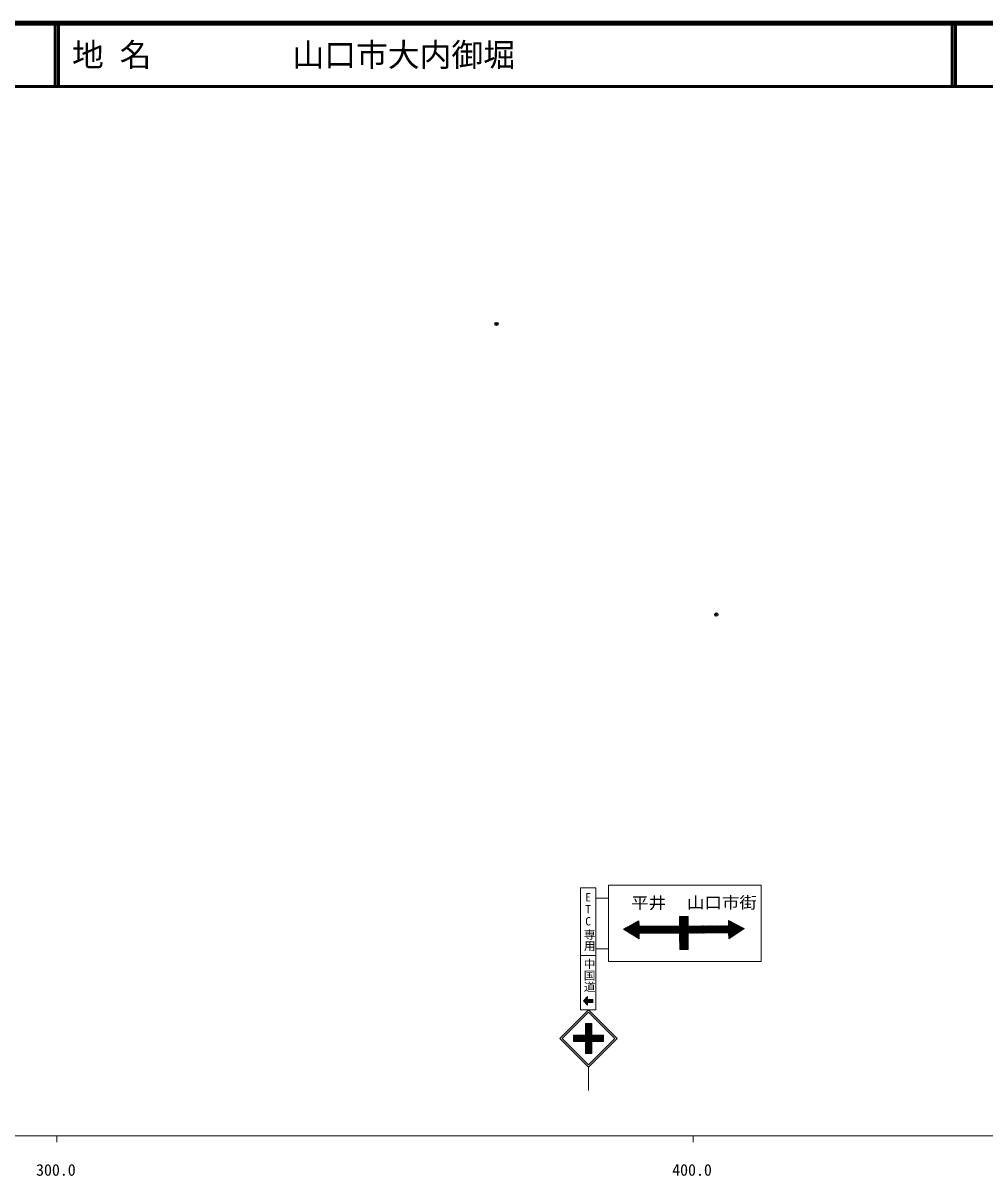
# Model space of a CAD drawing. Units: millimetres, scale not verified. Extents: x 40000 to 680000, y 20000 to 380000.
# Drawn here: x 362687 to 513888, y 198715 to 380000 of the extents above; entities that cross this region are included whole.
import ezdxf
from ezdxf.enums import TextEntityAlignment as Align

# ---------------------------------------------------------------- set-up
doc = ezdxf.new("R2010")
doc.units = ezdxf.units.MM
doc.header["$LTSCALE"] = 1000
doc.header["$PDMODE"] = 32
doc.header["$PDSIZE"] = 500
for name, color, linetype, lineweight in [('M-BGD', 7, 'Continuous', 13), ('M-STR-STRC', 7, 'Continuous', 13), ('M-TTL', 2, 'Continuous', 140), ('M-TTL-BAND', 7, 'Continuous', 13), ('M-TTL-LINE', 7, 'Continuous', 50)]:
    doc.layers.add(name, color=color, linetype=linetype, lineweight=lineweight)
doc.layers.add('M-OTRS', color=6, linetype='Continuous')
doc.layers.add('M-TTL-TXT', color=7, linetype='Continuous')
doc.styles.add('@ＭＳ ゴシック', font='')
doc.styles.add('ＭＳ ゴシック', font='')
doc.styles.get('@ＭＳ ゴシック').set_extended_font_data('@MS Gothic')
doc.styles.get('ＭＳ ゴシック').set_extended_font_data('MS Gothic')

msp = doc.modelspace()

# ---------------------------------------------------------------- linework, layer by layer
at = {"layer": 'M-BGD'}
for p, q in [((450338, 244024), (450338, 224844)), ((450338, 244024), (452709, 244024)), ((452709, 244024), (452709, 243713)), ((452709, 243713), (452709, 224844)), ((450338, 233396), (452709, 233396)), ((450338, 224844), (452709, 224844))]:
    msp.add_line(p, q, dxfattribs=at)
at = {"layer": 'M-OTRS'}
for p in [(437112, 332681), (471654, 286992)]:
    msp.add_point(p, dxfattribs=at)
at = {"layer": 'M-STR-STRC'}
for p, q in [((454709, 232413), (454709, 244413)), ((454709, 244413), (478709, 244413)), ((478709, 232413), (478709, 244413)), ((454709, 242414), (452709, 242414)), ((454709, 242414), (454709, 242414)), ((464829, 236899), (467243, 239312)), ((465875, 238007), (465875, 239507)), ((465875, 239507), (467243, 239507)), ((465875, 239500), (465882, 239507)), ((465875, 239358), (466024, 239507)), ((465875, 239217), (466165, 239507)), ((465875, 239076), (466306, 239507)), ((465875, 238934), (466448, 239507)), ((465875, 238793), (466589, 239507)), ((465875, 238651), (466731, 239507)), ((465875, 238510), (466872, 239507)), ((465875, 238368), (467013, 239507)), ((465875, 238227), (467155, 239507)), ((465875, 238086), (467243, 239453)), ((467243, 238025), (465875, 239393)), ((467243, 238167), (465902, 239507)), ((467243, 238308), (466043, 239507)), ((467243, 238450), (466185, 239507)), ((467243, 238591), (466326, 239507)), ((467243, 238732), (466468, 239507)), ((467243, 238874), (466609, 239507)), ((467243, 239015), (466751, 239507)), ((467243, 239157), (466892, 239507)), ((467243, 239298), (467033, 239507)), ((467243, 239440), (467175, 239507)), ((467243, 238011), (467243, 239507)), ((457194, 237467), (457103, 237558)), ((457109, 237522), (457194, 237608)), ((457195, 237467), (457502, 237773)), ((457588, 237214), (457195, 237608)), ((457281, 237411), (457809, 237939)), ((457982, 236962), (457287, 237657)), ((457367, 237356), (458116, 238105)), ((458377, 236709), (457378, 237707)), ((457453, 237301), (458423, 238271)), ((458771, 236456), (457470, 237757)), ((457539, 237246), (458730, 238437)), ((459165, 236204), (457562, 237806)), ((457626, 237190), (459037, 238602)), ((459514, 235996), (457654, 237856)), ((457712, 237135), (459345, 238768)), ((459514, 236137), (457746, 237905)), ((457798, 237080), (459507, 238789)), ((459515, 236278), (457838, 237955)), ((457884, 237025), (459508, 238649)), ((459516, 236418), (457930, 238004)), ((457970, 236969), (459510, 238509)), ((459516, 236559), (458021, 238054)), ((458056, 236914), (459511, 238369)), ((459517, 236700), (458113, 238104)), ((458143, 236859), (459512, 238229)), ((459517, 236841), (458205, 238153)), ((458229, 236804), (459514, 238089)), ((459599, 236901), (458297, 238203)), ((458315, 236748), (459555, 237988)), ((459740, 236901), (458389, 238252)), ((458401, 236693), (459697, 237989)), ((459882, 236901), (458481, 238302)), ((458487, 236638), (459839, 237989)), ((460023, 236901), (458573, 238351)), ((458574, 236583), (459981, 237990)), ((458660, 236527), (460122, 237990)), ((460165, 236901), (458664, 238401)), ((458746, 236472), (460264, 237991)), ((460306, 236901), (458756, 238451)), ((458832, 236417), (460406, 237991)), ((460448, 236900), (458848, 238500)), ((458918, 236362), (460548, 237991)), ((460589, 236900), (458940, 238550)), ((459513, 238118), (459032, 238599)), ((459512, 238260), (459124, 238649)), ((459511, 238403), (459216, 238698)), ((459509, 238546), (459307, 238748)), ((459508, 238689), (459399, 238798)), ((459507, 238831), (459491, 238847)), ((459599, 236901), (460690, 237992)), ((460731, 236900), (459642, 237989)), ((459740, 236901), (460832, 237992)), ((460872, 236900), (459783, 237989)), ((459881, 236901), (460973, 237993)), ((461014, 236900), (459924, 237990)), ((460023, 236901), (461115, 237993)), ((461155, 236900), (460065, 237990)), ((460164, 236901), (461257, 237994)), ((461297, 236900), (460206, 237990)), ((460306, 236901), (461399, 237994)), ((461438, 236900), (460347, 237991)), ((460447, 236900), (461541, 237994)), ((461580, 236900), (460488, 237991)), ((460588, 236900), (461683, 237995)), ((461721, 236900), (460629, 237992)), ((460730, 236900), (461824, 237995)), ((461863, 236900), (460770, 237992)), ((460871, 236900), (461966, 237996)), ((462004, 236900), (460911, 237992)), ((461012, 236900), (462108, 237996)), ((462146, 236900), (461052, 237993)), ((461154, 236900), (462250, 237996)), ((462287, 236900), (461193, 237993)), ((461295, 236900), (462392, 237997)), ((462429, 236900), (461334, 237994)), ((461436, 236900), (462534, 237997)), ((462570, 236900), (461475, 237994)), ((461578, 236900), (462676, 237998)), ((462712, 236899), (461616, 237995)), ((461719, 236900), (462817, 237998)), ((462853, 236899), (461757, 237995)), ((461861, 236900), (462959, 237999)), ((462995, 236899), (461898, 237995)), ((462002, 236900), (463101, 237999)), ((463136, 236899), (462039, 237996)), ((462143, 236900), (463243, 237999)), ((463277, 236899), (462180, 237996)), ((462285, 236900), (463385, 238000)), ((463419, 236899), (462321, 237997)), ((462426, 236900), (463527, 238000)), ((463560, 236899), (462462, 237997)), ((462567, 236900), (463668, 238001)), ((463702, 236899), (462603, 237998)), ((462709, 236899), (463810, 238001)), ((463843, 236899), (462744, 237998)), ((462850, 236899), (463952, 238002)), ((463985, 236899), (462885, 237998)), ((462991, 236899), (464094, 238002)), ((464126, 236899), (463026, 237999)), ((463133, 236899), (464236, 238002)), ((464268, 236899), (463167, 237999)), ((463274, 236899), (464378, 238003)), ((464409, 236899), (463308, 238000)), ((463415, 236899), (464520, 238003)), ((464551, 236899), (463449, 238000)), ((463557, 236899), (464661, 238004)), ((464692, 236899), (463590, 238000)), ((463698, 236899), (464803, 238004)), ((464834, 236899), (463731, 238001)), ((463840, 236899), (464945, 238004)), ((464975, 236898), (463872, 238001)), ((463981, 236899), (465087, 238005)), ((465117, 236898), (464013, 238002)), ((464122, 236899), (465229, 238005)), ((465258, 236898), (464154, 238002)), ((464264, 236899), (465371, 238006)), ((465400, 236898), (464295, 238003)), ((464405, 236899), (465512, 238006)), ((465541, 236898), (464436, 238003)), ((464546, 236899), (465654, 238007)), ((465683, 236898), (464577, 238003)), ((464688, 236899), (465796, 238007)), ((465824, 236898), (464718, 238004)), ((467244, 235620), (464859, 238004)), ((464970, 236898), (467243, 239171)), ((467244, 235761), (465000, 238005)), ((465112, 236898), (467243, 239029)), ((467244, 235903), (465141, 238005)), ((465253, 236898), (467243, 238888)), ((467244, 236044), (465282, 238005)), ((465395, 236898), (467243, 238746)), ((467243, 236186), (465424, 238006)), ((465536, 236898), (467243, 238605)), ((467243, 236328), (465565, 238006)), ((465677, 236898), (467243, 238463)), ((467243, 236469), (465706, 238007)), ((465819, 236898), (467243, 238322)), ((467243, 236611), (465847, 238007)), ((468222, 236904), (465875, 239252)), ((468082, 236903), (465875, 239110)), ((467942, 236902), (465875, 238969)), ((467801, 236901), (465875, 238827)), ((467661, 236900), (465875, 238686)), ((467520, 236899), (465875, 238545)), ((467380, 236898), (465875, 238403)), ((467243, 236894), (465875, 238262)), ((467243, 236752), (465875, 238120)), ((465876, 236814), (467243, 238181)), ((465879, 236675), (467243, 238039)), ((465881, 236536), (467356, 238012)), ((465884, 236397), (467498, 238012)), ((465886, 236259), (467640, 238012)), ((465889, 236120), (467782, 238013)), ((465891, 235981), (467924, 238013)), ((465893, 235842), (468066, 238014)), ((465896, 235703), (468207, 238014)), ((465898, 235564), (468349, 238015)), ((468363, 236905), (467257, 238011)), ((467374, 236898), (468491, 238015)), ((468503, 236906), (467398, 238012)), ((467517, 236899), (468633, 238015)), ((468644, 236907), (467539, 238012)), ((467659, 236900), (468775, 238016)), ((468784, 236908), (467680, 238013)), ((467801, 236901), (468917, 238016)), ((468924, 236909), (467821, 238013)), ((467944, 236902), (469058, 238017)), ((469065, 236910), (467962, 238013)), ((468086, 236903), (469200, 238017)), ((469205, 236911), (468103, 238014)), ((468229, 236904), (469342, 238018)), ((469346, 236912), (468244, 238014)), ((468371, 236905), (469484, 238018)), ((469486, 236913), (468385, 238015)), ((468514, 236906), (469626, 238018)), ((469626, 236914), (468526, 238015)), ((468656, 236907), (469768, 238019)), ((469767, 236915), (468667, 238016)), ((468799, 236908), (469910, 238019)), ((469907, 236916), (468808, 238016)), ((468941, 236909), (470051, 238020)), ((470048, 236917), (468949, 238016)), ((469083, 236910), (470193, 238020)), ((470188, 236918), (469090, 238017)), ((469226, 236911), (470335, 238020)), ((470329, 236919), (469231, 238017)), ((469368, 236912), (470477, 238021)), ((470469, 236920), (469372, 238018)), ((469511, 236913), (470619, 238021)), ((470609, 236921), (469513, 238018)), ((469653, 236914), (470761, 238022)), ((470750, 236922), (469654, 238018)), ((470890, 236923), (469795, 238019)), ((469796, 236915), (470902, 238022)), ((471031, 236924), (469936, 238019)), ((469938, 236916), (471044, 238023)), ((471171, 236925), (470077, 238020)), ((470081, 236917), (471186, 238023)), ((471311, 236926), (470218, 238020)), ((470223, 236918), (471328, 238023)), ((471452, 236927), (470359, 238021)), ((470365, 236919), (471470, 238024)), ((471592, 236928), (470500, 238021)), ((470508, 236921), (471612, 238024)), ((471733, 236929), (470641, 238021)), ((470650, 236922), (471753, 238025)), ((471873, 236930), (470782, 238022)), ((470793, 236923), (471895, 238025)), ((472013, 236931), (470923, 238022)), ((470935, 236924), (472037, 238026)), ((472154, 236932), (471064, 238023)), ((471078, 236925), (472179, 238026)), ((472294, 236933), (471205, 238023)), ((471220, 236926), (472321, 238026)), ((472435, 236934), (471346, 238023)), ((471363, 236927), (472463, 238027)), ((472575, 236935), (471487, 238024)), ((471505, 236928), (472605, 238027)), ((472716, 236936), (471628, 238024)), ((471647, 236929), (472746, 238028)), ((472856, 236937), (471769, 238025)), ((471790, 236930), (472888, 238028)), ((472996, 236938), (471910, 238025)), ((471932, 236931), (473030, 238028)), ((473137, 236939), (472051, 238026)), ((472075, 236932), (473172, 238029)), ((473277, 236940), (472192, 238026)), ((472217, 236933), (473314, 238029)), ((473418, 236941), (472333, 238026)), ((472360, 236934), (473456, 238030)), ((473558, 236942), (472474, 238027)), ((472502, 236935), (474164, 238597)), ((474222, 236420), (472615, 238027)), ((472645, 236936), (474256, 238547)), ((474307, 236476), (472756, 238028)), ((472787, 236937), (474349, 238498)), ((474393, 236532), (472897, 238028)), ((472929, 236938), (474441, 238449)), ((474479, 236587), (473038, 238029)), ((473072, 236939), (474533, 238400)), ((474564, 236643), (473179, 238029)), ((473214, 236940), (474626, 238351)), ((474650, 236699), (473320, 238029)), ((473357, 236941), (474718, 238302)), ((474736, 236755), (473461, 238030)), ((473499, 236942), (474810, 238253)), ((474821, 236810), (473595, 238037)), ((473596, 238453), (473887, 238744)), ((473596, 238311), (473979, 238695)), ((473596, 238170), (474071, 238646)), ((475078, 236978), (473596, 238460)), ((474993, 236922), (473596, 238319)), ((474907, 236866), (473596, 238178)), ((473597, 238879), (473610, 238891)), ((475336, 237145), (473597, 238883)), ((473597, 238737), (473702, 238842)), ((473597, 238595), (473794, 238793)), ((475250, 237089), (473597, 238742)), ((475164, 237033), (473597, 238601)), ((473600, 236901), (474903, 238204)), ((473601, 236761), (474995, 238155)), ((473603, 236621), (475088, 238106)), ((473604, 236482), (475180, 238057)), ((473606, 236342), (475272, 238008)), ((473608, 236202), (475365, 237959)), ((473609, 236062), (475457, 237910)), ((475421, 237201), (473868, 238753)), ((473898, 236209), (475549, 237861)), ((475507, 237256), (474170, 238593)), ((474303, 236473), (475642, 237812)), ((475593, 237312), (474471, 238433)), ((474708, 236736), (475734, 237763)), ((475678, 237368), (474773, 238273)), ((475764, 237424), (475074, 238113)), ((475113, 237000), (475827, 237714)), ((475850, 237479), (475376, 237953)), ((475518, 237263), (475919, 237665)), ((475935, 237535), (475677, 237793)), ((475922, 237527), (476011, 237616)), ((476021, 237591), (475979, 237633)), ((459004, 236306), (459517, 236819)), ((459091, 236251), (459517, 236677)), ((459177, 236196), (459516, 236535)), ((459263, 236141), (459516, 236393)), ((459349, 236085), (459515, 236251)), ((459435, 236030), (459514, 236109)), ((467244, 235478), (465876, 236847)), ((467245, 235336), (465878, 236703)), ((467245, 235195), (465881, 236559)), ((467245, 235053), (465883, 236415)), ((467245, 234912), (465886, 236271)), ((467245, 234770), (465888, 236127)), ((467245, 234628), (465891, 235983)), ((467246, 234487), (465894, 235839)), ((467245, 234346), (465896, 235695)), ((465901, 235425), (467243, 236767)), ((465903, 235286), (467243, 236625)), ((465906, 235147), (467243, 236484)), ((465908, 235008), (467243, 236343)), ((465911, 234869), (467243, 236202)), ((465913, 234730), (467244, 236060)), ((465916, 234591), (467244, 235919)), ((465918, 234452), (467244, 235778)), ((474136, 236364), (473600, 236901)), ((474050, 236309), (473601, 236758)), ((473965, 236253), (473603, 236615)), ((473879, 236197), (473605, 236472)), ((473793, 236141), (473606, 236329)), ((473708, 236086), (473608, 236186)), ((473622, 236030), (473609, 236043)), ((454709, 234413), (452709, 234413)), ((454709, 234413), (454709, 234413)), ((467104, 234346), (465899, 235551)), ((466962, 234346), (465901, 235407)), ((466820, 234346), (465904, 235263)), ((466679, 234347), (465906, 235119)), ((466537, 234347), (465909, 234975)), ((466395, 234347), (465911, 234831)), ((466254, 234347), (465914, 234687)), ((466112, 234348), (465917, 234543)), ((465970, 234348), (465919, 234399)), ((465955, 234348), (467244, 235637)), ((466097, 234348), (467244, 235495)), ((466238, 234347), (467245, 235354)), ((466379, 234347), (467245, 235213)), ((466520, 234347), (467245, 235072)), ((466661, 234347), (467245, 234930)), ((466802, 234346), (467245, 234789)), ((466944, 234346), (467245, 234648)), ((467085, 234346), (467246, 234507)), ((467226, 234346), (467246, 234365)), ((454709, 232413), (478709, 232413)), ((451428, 226812), (450818, 226202)), ((451428, 226741), (450853, 226166)), ((451428, 226670), (450888, 226131)), ((451428, 226883), (451023, 226478)), ((451794, 225979), (451154, 226618)), ((451865, 225979), (451189, 226655)), ((451428, 226486), (451223, 226691)), ((451428, 226557), (451257, 226728)), ((451428, 226628), (451291, 226764)), ((451428, 226698), (451325, 226801)), ((451428, 226769), (451359, 226838)), ((451428, 226840), (451394, 226874)), ((451428, 226910), (451428, 226911)), ((447083, 220344), (451583, 224844)), ((451428, 225638), (450813, 226253)), ((451428, 225708), (450847, 226289)), ((451428, 225779), (450881, 226326)), ((451428, 225850), (450915, 226362)), ((451428, 226600), (450924, 226095)), ((451428, 225920), (450949, 226399)), ((451428, 226529), (450959, 226060)), ((451441, 225979), (450984, 226436)), ((451449, 226479), (450994, 226024)), ((451511, 225979), (451018, 226472)), ((451520, 226479), (451029, 225989)), ((451582, 225979), (451052, 226509)), ((451590, 226479), (451065, 225953)), ((451653, 225979), (451086, 226545)), ((451661, 226479), (451100, 225918)), ((451723, 225979), (451120, 226582)), ((451732, 226479), (451135, 225883)), ((451803, 226479), (451170, 225847)), ((451873, 226479), (451206, 225812)), ((451428, 225963), (451241, 225776)), ((451428, 225893), (451276, 225741)), ((451428, 225822), (451311, 225705)), ((451428, 225751), (451347, 225670)), ((451428, 225680), (451382, 225634)), ((451428, 225610), (451417, 225599)), ((451936, 225979), (451435, 226479)), ((451944, 226479), (451443, 225979)), ((452006, 225979), (451506, 226479)), ((452015, 226479), (451514, 225979)), ((452077, 225979), (451576, 226479)), ((456084, 220344), (451583, 224844)), ((452085, 226479), (451585, 225979)), ((452148, 225979), (451647, 226479)), ((452156, 226479), (451656, 225979)), ((452218, 225979), (451718, 226479)), ((452227, 226479), (451726, 225979)), ((452265, 226003), (451788, 226479)), ((452265, 226446), (451797, 225979)), ((452265, 226074), (451859, 226479)), ((452265, 226376), (451868, 225979)), ((452265, 226145), (451930, 226479)), ((452265, 226305), (451938, 225979)), ((452265, 226215), (452001, 226479)), ((452265, 226234), (452009, 225979)), ((452265, 226286), (452071, 226479)), ((452265, 226163), (452080, 225979)), ((452265, 226357), (452142, 226479)), ((452265, 226093), (452151, 225979)), ((452265, 226427), (452213, 226479)), ((452265, 226022), (452221, 225979)), ((447437, 220344), (451583, 224491)), ((455730, 220344), (451583, 224491)), ((450125, 219844), (452085, 221803)), ((450267, 219844), (452085, 221662)), ((450408, 219844), (452085, 221520)), ((450550, 219844), (452084, 221379)), ((450691, 219844), (452084, 221237)), ((451085, 222704), (451084, 220844)), ((451084, 221369), (452085, 222369)), ((451084, 221227), (452085, 222228)), ((451084, 221086), (452085, 222086)), ((451084, 220945), (452085, 221945)), ((452627, 219844), (451084, 221387)), ((452486, 219844), (451084, 221246)), ((451085, 222704), (452085, 222704)), ((451085, 222501), (451288, 222704)), ((451085, 222359), (451430, 222704)), ((451085, 222218), (451571, 222704)), ((451085, 222076), (451712, 222704)), ((451085, 221935), (451854, 222704)), ((451085, 221793), (451995, 222704)), ((452085, 221660), (451085, 222659)), ((451085, 221652), (452085, 222652)), ((452085, 221518), (451085, 222518)), ((451085, 221510), (452085, 222511)), ((452084, 221377), (451085, 222377)), ((452084, 221236), (451085, 222235)), ((452084, 221094), (451085, 222094)), ((452084, 220953), (451085, 221953)), ((453052, 219844), (451085, 221811)), ((452910, 219844), (451085, 221670)), ((452769, 219844), (451085, 221528)), ((452085, 221801), (451182, 222704)), ((452085, 221943), (451323, 222704)), ((452085, 222084), (451465, 222704)), ((452085, 222225), (451606, 222704)), ((452085, 222367), (451747, 222704)), ((452085, 222508), (451889, 222704)), ((452085, 222649), (452030, 222704)), ((452085, 222704), (452084, 220844)), ((447083, 220344), (451583, 215844)), ((447437, 220344), (451583, 216197)), ((449224, 220844), (449224, 219844)), ((449224, 220844), (451084, 220844)), ((450223, 219844), (449224, 220844)), ((449224, 220781), (449287, 220844)), ((449224, 220639), (449428, 220844)), ((449224, 220498), (449570, 220844)), ((449224, 220357), (449711, 220844)), ((449224, 220215), (449853, 220844)), ((449224, 220074), (449994, 220844)), ((449224, 219932), (450136, 220844)), ((450082, 219844), (449224, 220702)), ((449940, 219844), (449224, 220561)), ((449799, 219844), (449224, 220419)), ((449657, 219844), (449224, 220278)), ((449516, 219844), (449224, 220137)), ((449375, 219844), (449224, 219995)), ((449224, 219844), (451084, 219844)), ((449277, 219844), (450277, 220844)), ((450365, 219844), (449365, 220844)), ((449418, 219844), (450418, 220844)), ((450506, 219844), (449506, 220844)), ((449560, 219844), (450560, 220844)), ((450647, 219844), (449647, 220844)), ((449701, 219844), (450701, 220844)), ((450789, 219844), (449789, 220844)), ((449843, 219844), (450843, 220844)), ((450930, 219844), (449930, 220844)), ((449984, 219844), (450984, 220844)), ((451072, 219844), (450072, 220844)), ((452084, 218974), (450213, 220844)), ((452084, 219115), (450355, 220844)), ((452084, 219256), (450496, 220844)), ((452084, 219398), (450637, 220844)), ((452084, 219539), (450779, 220844)), ((450833, 219844), (452084, 221096)), ((452084, 219680), (450920, 220844)), ((450974, 219844), (452084, 220955)), ((452084, 219822), (451062, 220844)), ((452345, 219844), (451084, 221104)), ((452203, 219844), (451084, 220963)), ((451084, 219813), (452115, 220844)), ((451084, 219671), (452257, 220844)), ((451084, 219530), (452398, 220844)), ((451084, 219388), (452540, 220844)), ((451084, 219247), (452681, 220844)), ((451084, 219105), (452822, 220844)), ((451084, 218964), (452964, 220844)), ((451084, 219844), (451084, 217984)), ((452084, 218832), (451084, 219832)), ((451084, 218823), (452084, 219823)), ((452084, 218691), (451084, 219690)), ((451084, 218681), (452084, 219681)), ((452084, 218549), (451084, 219549)), ((451084, 218540), (452084, 219540)), ((452084, 218408), (451084, 219408)), ((451084, 218398), (452084, 219398)), ((451583, 216197), (455730, 220344)), ((451584, 215844), (456084, 220344)), ((452084, 220844), (453944, 220844)), ((452084, 219844), (453944, 219844)), ((452084, 219844), (452084, 217984)), ((452105, 219844), (453105, 220844)), ((453193, 219844), (452193, 220844)), ((452247, 219844), (453247, 220844)), ((453335, 219844), (452335, 220844)), ((452388, 219844), (453388, 220844)), ((453476, 219844), (452476, 220844)), ((452530, 219844), (453530, 220844)), ((453617, 219844), (452617, 220844)), ((452671, 219844), (453671, 220844)), ((453759, 219844), (452759, 220844)), ((452812, 219844), (453812, 220844)), ((453900, 219844), (452900, 220844)), ((452954, 219844), (453944, 220834)), ((453944, 219942), (453042, 220844)), ((453095, 219844), (453944, 220693)), ((453944, 220084), (453183, 220844)), ((453237, 219844), (453944, 220551)), ((453944, 220225), (453324, 220844)), ((453378, 219844), (453944, 220410)), ((453944, 220366), (453466, 220844)), ((453519, 219844), (453944, 220268)), ((453944, 220508), (453607, 220844)), ((453661, 219844), (453944, 220127)), ((453944, 220649), (453749, 220844)), ((453802, 219844), (453944, 219985)), ((453944, 220791), (453890, 220844)), ((453944, 220844), (453944, 219844)), ((452084, 218267), (451084, 219266)), ((451084, 218257), (452084, 219257)), ((452084, 218125), (451084, 219125)), ((451084, 218115), (452084, 219116)), ((452084, 217984), (451084, 218984)), ((451942, 217984), (451084, 218842)), ((451801, 217984), (451084, 218701)), ((451659, 217984), (451084, 218559)), ((451518, 217984), (451084, 218418)), ((451376, 217984), (451084, 218277)), ((451235, 217984), (451084, 218135)), ((451084, 217984), (452084, 217984)), ((451094, 217984), (452084, 218974)), ((451235, 217984), (452084, 218833)), ((451377, 217984), (452084, 218691)), ((451518, 217984), (452084, 218550)), ((451659, 217984), (452084, 218408)), ((451801, 217984), (452084, 218267)), ((451942, 217984), (452084, 218125)), ((451583, 215844), (451583, 212155))]:
    msp.add_line(p, q, dxfattribs=at)
for points in [[(467246, 234346), (465920, 234348), (465875, 236898), (459518, 236901), (459514, 235980), (457075, 237543), (459507, 238855), (459515, 237988), (465875, 238007)], [(467243, 238011), (473595, 238030), (473597, 238897), (476038, 237602), (473609, 236022), (473599, 236943), (467243, 236897), (467246, 234346)]]:
    msp.add_lwpolyline(points, dxfattribs=at)
msp.add_lwpolyline([(451428, 226479), (451428, 226911), (450791, 226229), (451428, 225588), (451428, 225979), (452265, 225979), (452265, 226479)], close=True, dxfattribs=at)
at = {"layer": 'M-TTL'}
msp.add_line((680000, 380000), (40000, 380000), dxfattribs=at)
at = {"layer": 'M-TTL-BAND'}
for p, q in [((40000, 205000), (579000, 205000)), ((368000, 205000), (368000, 204000)), ((468000, 205000), (468000, 204000))]:
    msp.add_line(p, q, dxfattribs=at)
at = {"layer": 'M-TTL-LINE'}
for p, q in [((367750, 380000), (367750, 370000)), ((368250, 380000), (368250, 370000)), ((508747, 380000), (508747, 370000)), ((509247, 380000), (509247, 370000)), ((40000, 370000), (680000, 370000))]:
    msp.add_line(p, q, dxfattribs=at)

# ---------------------------------------------------------------- texts
at = {"layer": 'M-BGD', "style": 'ＭＳ ゴシック'}
for s, p in [('E', (451510, 241484)), ('T', (451510, 239603)), ('C', (451510, 237706))]:
    msp.add_text(s, height=1320, dxfattribs=at).set_placement(p, align=Align.BOTTOM_CENTER)
at = {"layer": 'M-BGD', "style": '@ＭＳ ゴシック'}
for s, p in [('専用', (450666, 235795)), ('中国道', (450649, 230265))]:
    msp.add_text(s, height=1320, rotation=270, dxfattribs=at).set_placement(p, align=Align.BOTTOM_CENTER)
at = {"layer": 'M-STR-STRC', "style": 'ＭＳ ゴシック', "width": 1.1}
for s, p in [('平井', (461025, 240174)), ('山口市街', (472536, 240226))]:
    msp.add_text(s, height=1833, dxfattribs=at).set_placement(p, align=Align.BOTTOM_CENTER)
at = {"layer": 'M-TTL-BAND', "style": 'ＭＳ ゴシック'}
for s, p in [('300.0', (367844, 198195)), ('400.0', (467844, 198195))]:
    msp.add_text(s, height=1833, dxfattribs=at).set_placement(p, align=Align.BOTTOM_CENTER)
at = {"layer": 'M-TTL-TXT', "style": 'ＭＳ ゴシック'}
for s, p in [('地 名', (370380, 375000)), ('山口市大内御堀', (405024, 375000))]:
    msp.add_text(s, height=3666, dxfattribs=at).set_placement(p, align=Align.MIDDLE_LEFT)

doc.saveas('drawing.dxf')
